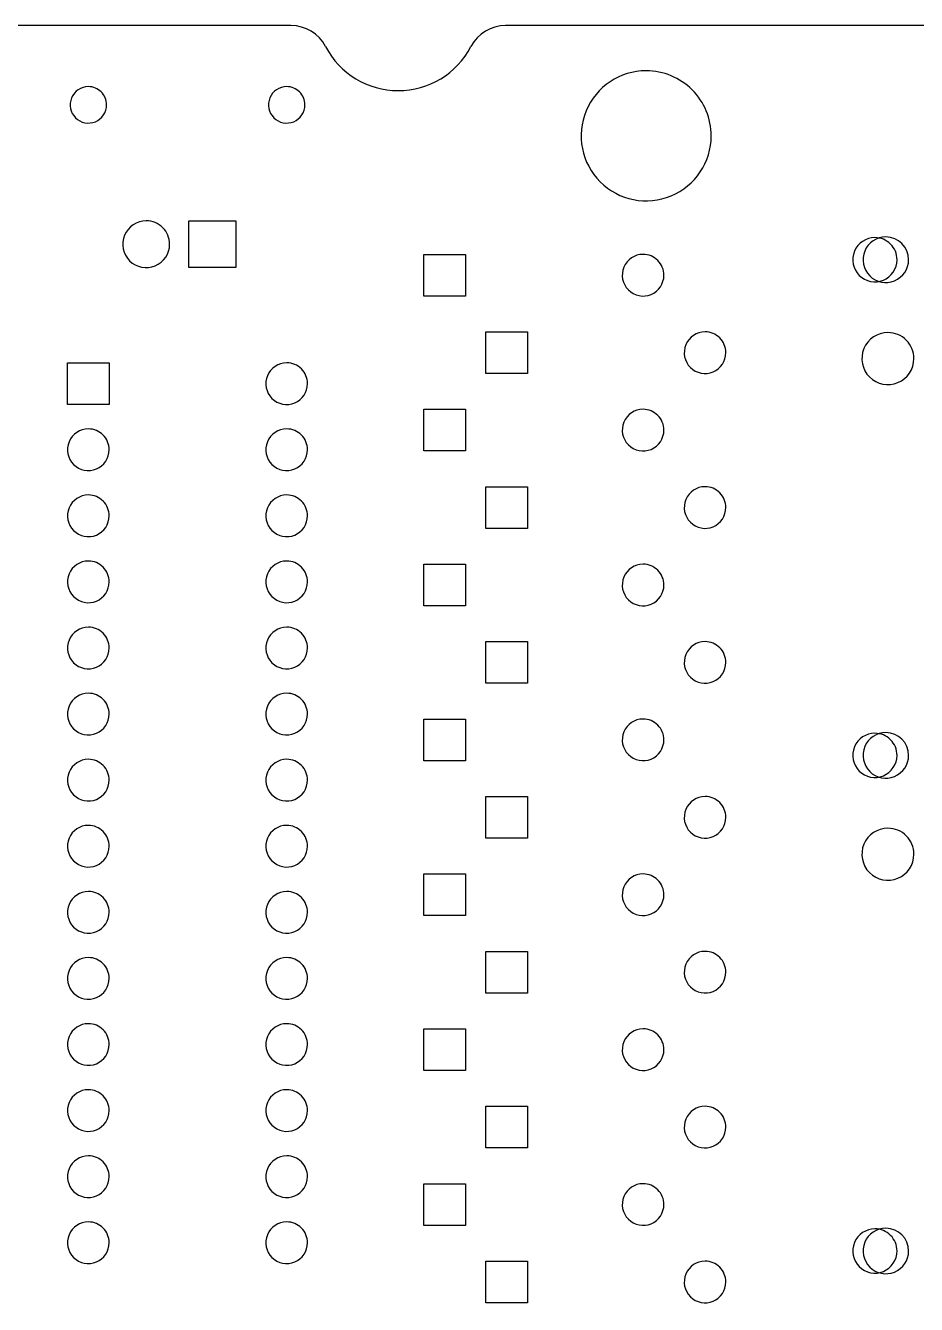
# Model space of a CAD drawing. Extents: x 2 to 288, y -137 to -43.
# Drawn here: x 145.07 to 179.3, y -91.86 to -42.71 of the extents above; entities that cross this region are included whole.
import ezdxf

# ---------------------------------------------------------------- set-up
doc = ezdxf.new("R2010")
doc.units = 0
doc.layers.get('0').update_dxf_attribs({"linetype": 'CONTINUOUS'})

msp = doc.modelspace()

# ---------------------------------------------------------------- linework, layer by layer
at = {"color": 7}
for points in [[(155.267301, -42.708601), (134.93854, -42.708601)], [(245.754681, -42.708601), (163.513502, -42.708601)]]:
    msp.add_lwpolyline(points, dxfattribs=at)
for points in [[(168.915537, -44.446149)], [(147.484297, -45.055522)], [(155.104287, -45.055522)], [(149.706798, -50.213332)], [(153.146794, -50.213332), (153.146794, -52.01333), (151.346796, -52.01333), (151.346796, -50.213332)], [(177.703037, -50.858645)], [(177.703037, -50.858645)], [(178.123036, -50.833645)], [(178.123036, -50.833645)], [(160.376479, -53.103955), (160.376479, -51.503957), (161.976477, -51.503957), (161.976477, -53.103955)], [(168.796468, -51.503957)], [(162.757728, -56.080516), (162.757728, -54.480518), (164.357726, -54.480518), (164.357726, -56.080516)], [(171.177717, -54.480518)], [(178.203036, -54.50864)], [(146.684298, -57.27114), (146.684298, -55.671142), (148.284296, -55.671142), (148.284296, -57.27114)], [(155.104287, -55.671142)], [(160.376479, -59.057077), (160.376479, -57.457079), (161.976477, -57.457079), (161.976477, -59.057077)], [(168.796468, -57.457079)], [(147.484297, -58.211139)], [(155.104287, -58.211139)], [(162.757728, -62.033638), (162.757728, -60.43364), (164.357726, -60.43364), (164.357726, -62.033638)], [(171.177717, -60.43364)], [(147.484297, -60.751135)], [(155.104287, -60.751135)], [(147.484297, -63.291132)], [(155.104287, -63.291132)], [(160.376479, -65.010199), (160.376479, -63.410201), (161.976477, -63.410201), (161.976477, -65.010199)], [(168.796468, -63.410201)], [(147.484297, -65.831129)], [(155.104287, -65.831129)], [(162.757728, -67.98676), (162.757728, -66.386762), (164.357726, -66.386762), (164.357726, -67.98676)], [(171.177717, -66.386762)], [(147.484297, -68.371125)], [(155.104287, -68.371125)], [(160.376479, -70.963321), (160.376479, -69.363323), (161.976477, -69.363323), (161.976477, -70.963321)], [(168.796468, -69.363323)], [(177.703037, -69.908635)], [(177.703037, -69.908635)], [(178.123036, -69.883635), (178.123036, -69.883635)], [(147.484297, -70.911122)], [(155.104287, -70.911122)], [(162.757728, -73.939882), (162.757728, -72.339884), (164.357726, -72.339884), (164.357726, -73.939882)], [(171.177717, -72.339884)], [(147.484297, -73.451118)], [(155.104287, -73.451118)], [(178.203036, -73.55863)], [(160.376479, -76.916443), (160.376479, -75.316445), (161.976477, -75.316445), (161.976477, -76.916443)], [(168.796468, -75.316445)], [(147.484297, -75.991115)], [(155.104287, -75.991115)], [(147.484297, -78.531112)], [(155.104287, -78.531112)], [(162.757728, -79.893004), (162.757728, -78.293006), (164.357726, -78.293006), (164.357726, -79.893004)], [(171.177717, -78.293006)], [(147.484297, -81.071108)], [(155.104287, -81.071108)], [(160.376479, -82.869565), (160.376479, -81.269567), (161.976477, -81.269567), (161.976477, -82.869565)], [(168.796468, -81.269567)], [(147.484297, -83.611105)], [(155.104287, -83.611105)], [(162.757728, -85.846126), (162.757728, -84.246128), (164.357726, -84.246128), (164.357726, -85.846126)], [(171.177717, -84.246128)], [(147.484297, -86.151101)], [(155.104287, -86.151101)], [(160.376479, -88.822687), (160.376479, -87.222689), (161.976477, -87.222689), (161.976477, -88.822687)], [(168.796468, -87.222689)], [(147.484297, -88.691098)], [(155.104287, -88.691098)], [(177.703037, -88.958626)], [(177.703037, -88.958626)], [(178.123036, -88.933626), (178.123036, -88.933626)], [(162.757728, -91.799248), (162.757728, -90.19925), (164.357726, -90.19925), (164.357726, -91.799248)], [(171.177717, -90.19925)]]:
    msp.add_lwpolyline(points, close=True, dxfattribs=at)
for points in [[(156.597362, -43.515037), (156.338893, -43.019404), (155.82628, -42.708599), (155.267301, -42.708601)], [(163.513502, -42.708633), (162.954535, -42.708631), (162.441932, -43.01943), (162.183469, -43.515052)], [(156.597333, -43.515052), (157.140069, -44.555904), (158.216546, -45.208625), (159.390401, -45.208625)], [(159.390401, -45.208625), (160.564256, -45.208625), (161.640733, -44.555905), (162.183469, -43.515053)], [(168.915537, -44.446149), (167.904382, -44.446149), (166.992793, -45.055254), (166.605841, -45.989438)], [(170.683301, -45.178381), (170.214461, -44.709541), (169.578577, -44.446149), (168.915537, -44.446149)], [(147.484297, -45.055522), (147.201174, -45.055522), (146.945929, -45.226072), (146.837582, -45.487643)], [(147.979271, -45.260547), (147.847996, -45.129272), (147.669949, -45.055522), (147.484297, -45.055522)], [(155.104287, -45.055522), (154.821164, -45.055522), (154.565919, -45.226072), (154.457572, -45.487643)], [(155.599261, -45.260547), (155.467986, -45.129272), (155.289938, -45.055522), (155.104287, -45.055522)], [(171.415533, -46.946146), (171.415533, -46.283105), (171.152142, -45.647222), (170.683301, -45.178381)], [(146.837582, -45.487643), (146.729236, -45.749215), (146.789125, -46.050297), (146.989323, -46.250495)], [(148.184296, -45.755521), (148.184296, -45.56987), (148.110547, -45.391823), (147.979271, -45.260547)], [(154.457572, -45.487643), (154.349226, -45.749215), (154.409115, -46.050297), (154.609313, -46.250495)], [(155.804286, -45.755521), (155.804286, -45.56987), (155.730536, -45.391823), (155.599261, -45.260547)], [(147.752175, -46.402236), (148.013747, -46.29389), (148.184296, -46.038645), (148.184296, -45.755521)], [(155.372165, -46.402236), (155.633737, -46.29389), (155.804286, -46.038645), (155.804286, -45.755521)], [(166.605841, -45.989438), (166.218889, -46.923623), (166.432778, -47.998916), (167.147772, -48.71391)], [(146.989323, -46.250495), (147.189521, -46.450694), (147.490604, -46.510583), (147.752175, -46.402236)], [(154.609313, -46.250495), (154.809511, -46.450694), (155.110593, -46.510583), (155.372165, -46.402236)], [(169.872244, -49.255842), (170.806429, -48.86889), (171.415533, -47.9573), (171.415533, -46.946146)], [(167.147772, -48.71391), (167.862766, -49.428904), (168.938059, -49.642794), (169.872244, -49.255842)], [(149.706798, -50.213332), (149.342783, -50.213332), (149.014611, -50.43261), (148.875308, -50.768917)], [(150.343194, -50.476936), (150.174411, -50.308153), (149.945493, -50.213332), (149.706798, -50.213332)], [(150.606797, -51.113331), (150.606797, -50.874637), (150.511976, -50.645718), (150.343194, -50.476936)], [(148.875308, -50.768917), (148.736005, -51.105223), (148.813005, -51.492329), (149.070403, -51.749726)], [(150.051213, -51.944822), (150.387519, -51.805519), (150.606797, -51.477347), (150.606797, -51.113331)], [(177.703037, -50.858645), (177.359244, -50.858645), (177.049304, -51.06574), (176.91774, -51.383363)], [(177.703037, -50.858645), (177.359244, -50.858645), (177.049304, -51.06574), (176.91774, -51.383363)], [(178.123036, -50.833645), (177.769132, -50.833645), (177.450076, -51.046831), (177.314643, -51.373796)], [(178.123036, -50.833645), (177.769132, -50.833645), (177.450076, -51.046831), (177.314643, -51.373796)], [(178.304077, -51.107603), (178.144671, -50.948198), (177.928471, -50.858645), (177.703037, -50.858645)], [(178.304077, -51.107603), (178.144671, -50.948198), (177.928471, -50.858645), (177.703037, -50.858645)], [(178.998035, -51.708643), (178.998035, -51.225395), (178.606285, -50.833645), (178.123036, -50.833645)], [(178.998035, -51.708643), (178.998035, -51.225395), (178.606285, -50.833645), (178.123036, -50.833645)], [(178.553036, -51.708643), (178.553036, -51.48321), (178.463483, -51.267009), (178.304077, -51.107603)], [(178.553036, -51.708643), (178.553036, -51.48321), (178.463483, -51.267009), (178.304077, -51.107603)], [(168.796468, -51.503957), (168.472898, -51.503957), (168.18119, -51.69887), (168.057365, -51.997809)], [(169.362152, -51.738271), (169.212124, -51.588242), (169.008641, -51.503957), (168.796468, -51.503957)], [(176.91774, -51.383363), (176.786177, -51.700986), (176.858899, -52.066585), (177.101997, -52.309683)], [(176.91774, -51.383363), (176.786177, -51.700986), (176.858899, -52.066585), (177.101997, -52.309683)], [(177.314643, -51.373796), (177.17921, -51.700761), (177.254071, -52.077113), (177.504319, -52.327361)], [(177.314643, -51.373796), (177.17921, -51.700761), (177.254071, -52.077113), (177.504319, -52.327361)], [(149.070403, -51.749726), (149.327801, -52.007124), (149.714906, -52.084124), (150.051213, -51.944822)], [(168.057365, -51.997809), (167.933541, -52.296748), (168.001985, -52.640842), (168.230783, -52.86964)], [(169.596467, -52.303956), (169.596467, -52.091783), (169.512181, -51.8883), (169.362152, -51.738271)], [(178.028317, -52.49394), (178.34594, -52.362376), (178.553036, -52.052436), (178.553036, -51.708643)], [(178.028317, -52.49394), (178.34594, -52.362376), (178.553036, -52.052436), (178.553036, -51.708643)], [(178.457884, -52.517037), (178.784849, -52.381604), (178.998035, -52.062547), (178.998035, -51.708643)], [(178.457884, -52.517037), (178.784849, -52.381604), (178.998035, -52.062547), (178.998035, -51.708643)], [(169.102614, -53.043058), (169.401553, -52.919234), (169.596467, -52.627525), (169.596467, -52.303956)], [(177.101997, -52.309683), (177.345095, -52.552781), (177.710695, -52.625504), (178.028317, -52.49394)], [(177.101997, -52.309683), (177.345095, -52.552781), (177.710695, -52.625504), (178.028317, -52.49394)], [(177.504319, -52.327361), (177.754567, -52.577609), (178.130919, -52.65247), (178.457884, -52.517037)], [(177.504319, -52.327361), (177.754567, -52.577609), (178.130919, -52.65247), (178.457884, -52.517037)], [(168.230783, -52.86964), (168.459581, -53.098438), (168.803675, -53.166883), (169.102614, -53.043058)], [(171.177717, -54.480518), (170.854147, -54.480518), (170.562439, -54.675431), (170.438614, -54.97437)], [(171.743401, -54.714832), (171.593372, -54.564803), (171.38989, -54.480518), (171.177717, -54.480518)], [(178.203036, -54.50864), (177.798575, -54.50864), (177.433939, -54.752282), (177.279158, -55.125955)], [(178.910142, -54.801533), (178.722606, -54.613996), (178.468252, -54.50864), (178.203036, -54.50864)], [(170.438614, -54.97437), (170.314789, -55.273309), (170.383234, -55.617403), (170.612032, -55.846201)], [(171.977716, -55.280517), (171.977716, -55.068344), (171.89343, -54.864861), (171.743401, -54.714832)], [(179.203035, -55.508638), (179.203035, -55.243422), (179.097678, -54.989069), (178.910142, -54.801533)], [(171.483863, -56.019619), (171.782802, -55.895795), (171.977716, -55.604086), (171.977716, -55.280517)], [(177.279158, -55.125955), (177.124377, -55.499629), (177.209933, -55.929747), (177.49593, -56.215744)], [(178.585719, -56.432517), (178.959393, -56.277736), (179.203035, -55.9131), (179.203035, -55.508638)], [(155.104287, -55.671142), (154.780718, -55.671142), (154.489009, -55.866056), (154.365184, -56.164995)], [(155.669972, -55.905456), (155.519943, -55.755427), (155.31646, -55.671142), (155.104287, -55.671142)], [(155.904286, -56.471141), (155.904286, -56.258968), (155.820001, -56.055485), (155.669972, -55.905456)], [(170.612032, -55.846201), (170.84083, -56.074999), (171.184924, -56.143444), (171.483863, -56.019619)], [(154.365184, -56.164995), (154.24136, -56.463934), (154.309804, -56.808028), (154.538602, -57.036826)], [(155.410433, -57.210244), (155.709373, -57.086419), (155.904286, -56.79471), (155.904286, -56.471141)], [(177.49593, -56.215744), (177.781928, -56.501742), (178.212045, -56.587297), (178.585719, -56.432517)], [(154.538602, -57.036826), (154.7674, -57.265624), (155.111494, -57.334068), (155.410433, -57.210244)], [(168.796468, -57.457079), (168.472898, -57.457079), (168.18119, -57.651992), (168.057365, -57.950931)], [(169.362152, -57.691393), (169.212124, -57.541364), (169.008641, -57.457079), (168.796468, -57.457079)], [(168.057365, -57.950931), (167.933541, -58.24987), (168.001985, -58.593964), (168.230783, -58.822762)], [(169.596467, -58.257078), (169.596467, -58.044905), (169.512181, -57.841422), (169.362152, -57.691393)], [(147.484297, -58.211139), (147.160728, -58.211139), (146.869019, -58.406052), (146.745195, -58.704991)], [(148.049982, -58.445453), (147.899953, -58.295424), (147.69647, -58.211139), (147.484297, -58.211139)], [(148.284296, -59.011138), (148.284296, -58.798965), (148.200011, -58.595482), (148.049982, -58.445453)], [(155.104287, -58.211139), (154.780718, -58.211139), (154.489009, -58.406052), (154.365184, -58.704991)], [(155.669972, -58.445453), (155.519943, -58.295424), (155.31646, -58.211139), (155.104287, -58.211139)], [(155.904286, -59.011138), (155.904286, -58.798965), (155.820001, -58.595482), (155.669972, -58.445453)], [(169.102614, -58.99618), (169.401553, -58.872356), (169.596467, -58.580647), (169.596467, -58.257078)], [(146.745195, -58.704991), (146.62137, -59.00393), (146.689814, -59.348024), (146.918613, -59.576822)], [(154.365184, -58.704991), (154.24136, -59.00393), (154.309804, -59.348024), (154.538602, -59.576822)], [(168.230783, -58.822762), (168.459581, -59.05156), (168.803675, -59.120005), (169.102614, -58.99618)], [(147.790444, -59.75024), (148.089383, -59.626416), (148.284296, -59.334707), (148.284296, -59.011138)], [(155.410433, -59.75024), (155.709373, -59.626416), (155.904286, -59.334707), (155.904286, -59.011138)], [(146.918613, -59.576822), (147.147411, -59.80562), (147.491504, -59.874065), (147.790444, -59.75024)], [(154.538602, -59.576822), (154.7674, -59.80562), (155.111494, -59.874065), (155.410433, -59.75024)], [(171.177717, -60.43364), (170.854147, -60.43364), (170.562439, -60.628553), (170.438614, -60.927492)], [(171.743401, -60.667954), (171.593372, -60.517925), (171.38989, -60.43364), (171.177717, -60.43364)], [(147.484297, -60.751135), (147.160728, -60.751135), (146.869019, -60.946049), (146.745195, -61.244988)], [(148.049982, -60.98545), (147.899953, -60.835421), (147.69647, -60.751135), (147.484297, -60.751135)], [(155.104287, -60.751135), (154.780718, -60.751135), (154.489009, -60.946049), (154.365184, -61.244988)], [(155.669972, -60.98545), (155.519943, -60.835421), (155.31646, -60.751135), (155.104287, -60.751135)], [(170.438614, -60.927492), (170.314789, -61.226431), (170.383234, -61.570525), (170.612032, -61.799323)], [(171.977716, -61.233639), (171.977716, -61.021466), (171.89343, -60.817983), (171.743401, -60.667954)], [(146.745195, -61.244988), (146.62137, -61.543927), (146.689814, -61.888021), (146.918613, -62.116819)], [(148.284296, -61.551134), (148.284296, -61.338961), (148.200011, -61.135479), (148.049982, -60.98545)], [(154.365184, -61.244988), (154.24136, -61.543927), (154.309804, -61.888021), (154.538602, -62.116819)], [(155.904286, -61.551134), (155.904286, -61.338961), (155.820001, -61.135479), (155.669972, -60.98545)], [(171.483863, -61.972741), (171.782802, -61.848917), (171.977716, -61.557208), (171.977716, -61.233639)], [(147.790444, -62.290237), (148.089383, -62.166412), (148.284296, -61.874704), (148.284296, -61.551134)], [(155.410433, -62.290237), (155.709373, -62.166412), (155.904286, -61.874704), (155.904286, -61.551134)], [(170.612032, -61.799323), (170.84083, -62.028121), (171.184924, -62.096566), (171.483863, -61.972741)], [(146.918613, -62.116819), (147.147411, -62.345617), (147.491504, -62.414062), (147.790444, -62.290237)], [(154.538602, -62.116819), (154.7674, -62.345617), (155.111494, -62.414062), (155.410433, -62.290237)], [(147.484297, -63.291132), (147.160728, -63.291132), (146.869019, -63.486045), (146.745195, -63.784985)], [(148.049982, -63.525446), (147.899953, -63.375417), (147.69647, -63.291132), (147.484297, -63.291132)], [(155.104287, -63.291132), (154.780718, -63.291132), (154.489009, -63.486045), (154.365184, -63.784985)], [(155.669972, -63.525446), (155.519943, -63.375417), (155.31646, -63.291132), (155.104287, -63.291132)], [(146.745195, -63.784985), (146.62137, -64.083924), (146.689814, -64.428017), (146.918613, -64.656816)], [(148.284296, -64.091131), (148.284296, -63.878958), (148.200011, -63.675475), (148.049982, -63.525446)], [(154.365184, -63.784985), (154.24136, -64.083924), (154.309804, -64.428017), (154.538602, -64.656816)], [(155.904286, -64.091131), (155.904286, -63.878958), (155.820001, -63.675475), (155.669972, -63.525446)], [(168.796468, -63.410201), (168.472898, -63.410201), (168.18119, -63.605114), (168.057365, -63.904053)], [(169.362152, -63.644515), (169.212124, -63.494486), (169.008641, -63.410201), (168.796468, -63.410201)], [(169.596467, -64.2102), (169.596467, -63.998027), (169.512181, -63.794544), (169.362152, -63.644515)], [(147.790444, -64.830234), (148.089383, -64.706409), (148.284296, -64.4147), (148.284296, -64.091131)], [(155.410433, -64.830234), (155.709373, -64.706409), (155.904286, -64.4147), (155.904286, -64.091131)], [(168.057365, -63.904053), (167.933541, -64.202993), (168.001985, -64.547086), (168.230783, -64.775884)], [(169.102614, -64.949302), (169.401553, -64.825478), (169.596467, -64.533769), (169.596467, -64.2102)], [(146.918613, -64.656816), (147.147411, -64.885614), (147.491504, -64.954058), (147.790444, -64.830234)], [(154.538602, -64.656816), (154.7674, -64.885614), (155.111494, -64.954058), (155.410433, -64.830234)], [(168.230783, -64.775884), (168.459581, -65.004683), (168.803675, -65.073127), (169.102614, -64.949302)], [(147.484297, -65.831129), (147.160728, -65.831129), (146.869019, -66.026042), (146.745195, -66.324981)], [(148.049982, -66.065443), (147.899953, -65.915414), (147.69647, -65.831129), (147.484297, -65.831129)], [(155.104287, -65.831129), (154.780718, -65.831129), (154.489009, -66.026042), (154.365184, -66.324981)], [(155.669972, -66.065443), (155.519943, -65.915414), (155.31646, -65.831129), (155.104287, -65.831129)], [(146.745195, -66.324981), (146.62137, -66.62392), (146.689814, -66.968014), (146.918613, -67.196812)], [(148.284296, -66.631128), (148.284296, -66.418955), (148.200011, -66.215472), (148.049982, -66.065443)], [(154.365184, -66.324981), (154.24136, -66.62392), (154.309804, -66.968014), (154.538602, -67.196812)], [(155.904286, -66.631128), (155.904286, -66.418955), (155.820001, -66.215472), (155.669972, -66.065443)], [(147.790444, -67.37023), (148.089383, -67.246406), (148.284296, -66.954697), (148.284296, -66.631128)], [(155.410433, -67.37023), (155.709373, -67.246406), (155.904286, -66.954697), (155.904286, -66.631128)], [(171.177717, -66.386762), (170.854147, -66.386762), (170.562439, -66.581675), (170.438614, -66.880614)], [(171.743401, -66.621076), (171.593372, -66.471047), (171.38989, -66.386762), (171.177717, -66.386762)], [(171.977716, -67.186761), (171.977716, -66.974588), (171.89343, -66.771105), (171.743401, -66.621076)], [(146.918613, -67.196812), (147.147411, -67.42561), (147.491504, -67.494055), (147.790444, -67.37023)], [(154.538602, -67.196812), (154.7674, -67.42561), (155.111494, -67.494055), (155.410433, -67.37023)], [(170.438614, -66.880614), (170.314789, -67.179554), (170.383234, -67.523647), (170.612032, -67.752445)], [(171.483863, -67.925863), (171.782802, -67.802039), (171.977716, -67.51033), (171.977716, -67.186761)], [(170.612032, -67.752445), (170.84083, -67.981244), (171.184924, -68.049688), (171.483863, -67.925863)], [(147.484297, -68.371125), (147.160728, -68.371125), (146.869019, -68.566039), (146.745195, -68.864978)], [(148.049982, -68.605439), (147.899953, -68.455411), (147.69647, -68.371125), (147.484297, -68.371125)], [(148.284296, -69.171124), (148.284296, -68.958951), (148.200011, -68.755468), (148.049982, -68.605439)], [(155.104287, -68.371125), (154.780718, -68.371125), (154.489009, -68.566039), (154.365184, -68.864978)], [(155.669972, -68.605439), (155.519943, -68.455411), (155.31646, -68.371125), (155.104287, -68.371125)], [(155.904286, -69.171124), (155.904286, -68.958951), (155.820001, -68.755468), (155.669972, -68.605439)], [(146.745195, -68.864978), (146.62137, -69.163917), (146.689814, -69.508011), (146.918613, -69.736809)], [(147.790444, -69.910227), (148.089383, -69.786402), (148.284296, -69.494693), (148.284296, -69.171124)], [(154.365184, -68.864978), (154.24136, -69.163917), (154.309804, -69.508011), (154.538602, -69.736809)], [(155.410433, -69.910227), (155.709373, -69.786402), (155.904286, -69.494693), (155.904286, -69.171124)], [(146.918613, -69.736809), (147.147411, -69.965607), (147.491504, -70.034051), (147.790444, -69.910227)], [(154.538602, -69.736809), (154.7674, -69.965607), (155.111494, -70.034051), (155.410433, -69.910227)], [(168.796468, -69.363323), (168.472898, -69.363323), (168.18119, -69.558236), (168.057365, -69.857175)], [(169.362152, -69.597637), (169.212124, -69.447608), (169.008641, -69.363323), (168.796468, -69.363323)], [(169.596467, -70.163322), (169.596467, -69.951149), (169.512181, -69.747666), (169.362152, -69.597637)], [(168.057365, -69.857175), (167.933541, -70.156115), (168.001985, -70.500208), (168.230783, -70.729006)], [(169.102614, -70.902424), (169.401553, -70.7786), (169.596467, -70.486891), (169.596467, -70.163322)], [(177.703037, -69.908635), (177.359244, -69.908635), (177.049304, -70.115731), (176.91774, -70.433354)], [(177.703037, -69.908635), (177.359244, -69.908635), (177.049304, -70.115731), (176.91774, -70.433354)], [(178.123036, -69.883635), (177.769132, -69.883635), (177.450076, -70.096822), (177.314643, -70.423786)], [(178.123036, -69.883635), (177.769132, -69.883635), (177.450076, -70.096822), (177.314643, -70.423786)], [(178.304077, -70.157594), (178.144671, -69.998188), (177.928471, -69.908635), (177.703037, -69.908635)], [(178.304077, -70.157594), (178.144671, -69.998188), (177.928471, -69.908635), (177.703037, -69.908635)], [(178.998035, -70.758634), (178.998035, -70.275385), (178.606285, -69.883635), (178.123036, -69.883635)], [(178.998035, -70.758634), (178.998035, -70.275385), (178.606285, -69.883635), (178.123036, -69.883635)], [(178.553036, -70.758634), (178.553036, -70.5332), (178.463483, -70.317), (178.304077, -70.157594)], [(178.553036, -70.758634), (178.553036, -70.5332), (178.463483, -70.317), (178.304077, -70.157594)], [(168.230783, -70.729006), (168.459581, -70.957805), (168.803675, -71.026249), (169.102614, -70.902424)], [(176.91774, -70.433354), (176.786177, -70.750976), (176.858899, -71.116576), (177.101997, -71.359674)], [(176.91774, -70.433354), (176.786177, -70.750976), (176.858899, -71.116576), (177.101997, -71.359674)], [(177.314643, -70.423786), (177.17921, -70.750751), (177.254071, -71.127104), (177.504319, -71.377352)], [(177.314643, -70.423786), (177.17921, -70.750751), (177.254071, -71.127104), (177.504319, -71.377352)], [(178.028317, -71.543931), (178.34594, -71.412367), (178.553036, -71.102426), (178.553036, -70.758634)], [(178.028317, -71.543931), (178.34594, -71.412367), (178.553036, -71.102426), (178.553036, -70.758634)], [(178.457884, -71.567028), (178.784849, -71.431594), (178.998035, -71.112538), (178.998035, -70.758634)], [(178.457884, -71.567028), (178.784849, -71.431594), (178.998035, -71.112538), (178.998035, -70.758634)], [(147.484297, -70.911122), (147.160728, -70.911122), (146.869019, -71.106035), (146.745195, -71.404974)], [(148.049982, -71.145436), (147.899953, -70.995407), (147.69647, -70.911122), (147.484297, -70.911122)], [(148.284296, -71.711121), (148.284296, -71.498948), (148.200011, -71.295465), (148.049982, -71.145436)], [(155.104287, -70.911122), (154.780718, -70.911122), (154.489009, -71.106035), (154.365184, -71.404974)], [(155.669972, -71.145436), (155.519943, -70.995407), (155.31646, -70.911122), (155.104287, -70.911122)], [(155.904286, -71.711121), (155.904286, -71.498948), (155.820001, -71.295465), (155.669972, -71.145436)], [(146.745195, -71.404974), (146.62137, -71.703914), (146.689814, -72.048007), (146.918613, -72.276805)], [(147.790444, -72.450223), (148.089383, -72.326399), (148.284296, -72.03469), (148.284296, -71.711121)], [(154.365184, -71.404974), (154.24136, -71.703914), (154.309804, -72.048007), (154.538602, -72.276805)], [(155.410433, -72.450223), (155.709373, -72.326399), (155.904286, -72.03469), (155.904286, -71.711121)], [(177.101997, -71.359674), (177.345095, -71.602772), (177.710695, -71.675494), (178.028317, -71.543931)], [(177.101997, -71.359674), (177.345095, -71.602772), (177.710695, -71.675494), (178.028317, -71.543931)], [(177.504319, -71.377352), (177.754567, -71.6276), (178.130919, -71.702461), (178.457884, -71.567028)], [(177.504319, -71.377352), (177.754567, -71.6276), (178.130919, -71.702461), (178.457884, -71.567028)], [(146.918613, -72.276805), (147.147411, -72.505603), (147.491504, -72.574048), (147.790444, -72.450223)], [(154.538602, -72.276805), (154.7674, -72.505603), (155.111494, -72.574048), (155.410433, -72.450223)], [(171.177717, -72.339884), (170.854147, -72.339884), (170.562439, -72.534797), (170.438614, -72.833736)], [(171.743401, -72.574198), (171.593372, -72.424169), (171.38989, -72.339884), (171.177717, -72.339884)], [(171.977716, -73.139883), (171.977716, -72.92771), (171.89343, -72.724227), (171.743401, -72.574198)], [(170.438614, -72.833736), (170.314789, -73.132676), (170.383234, -73.476769), (170.612032, -73.705568)], [(171.483863, -73.878985), (171.782802, -73.755161), (171.977716, -73.463452), (171.977716, -73.139883)], [(147.484297, -73.451118), (147.160728, -73.451118), (146.869019, -73.646032), (146.745195, -73.944971)], [(148.049982, -73.685433), (147.899953, -73.535404), (147.69647, -73.451118), (147.484297, -73.451118)], [(148.284296, -74.251117), (148.284296, -74.038944), (148.200011, -73.835462), (148.049982, -73.685433)], [(155.104287, -73.451118), (154.780718, -73.451118), (154.489009, -73.646032), (154.365184, -73.944971)], [(155.669972, -73.685433), (155.519943, -73.535404), (155.31646, -73.451118), (155.104287, -73.451118)], [(155.904286, -74.251117), (155.904286, -74.038944), (155.820001, -73.835462), (155.669972, -73.685433)], [(170.612032, -73.705568), (170.84083, -73.934366), (171.184924, -74.00281), (171.483863, -73.878985)], [(178.203036, -73.55863), (177.798575, -73.55863), (177.433939, -73.802272), (177.279158, -74.175946)], [(178.910142, -73.851523), (178.722606, -73.663987), (178.468252, -73.55863), (178.203036, -73.55863)], [(146.745195, -73.944971), (146.62137, -74.24391), (146.689814, -74.588004), (146.918613, -74.816802)], [(154.365184, -73.944971), (154.24136, -74.24391), (154.309804, -74.588004), (154.538602, -74.816802)], [(177.279158, -74.175946), (177.124377, -74.54962), (177.209933, -74.979737), (177.49593, -75.265735)], [(179.203035, -74.558629), (179.203035, -74.293413), (179.097678, -74.039059), (178.910142, -73.851523)], [(147.790444, -74.99022), (148.089383, -74.866395), (148.284296, -74.574687), (148.284296, -74.251117)], [(155.410433, -74.99022), (155.709373, -74.866395), (155.904286, -74.574687), (155.904286, -74.251117)], [(178.585719, -75.482507), (178.959393, -75.327726), (179.203035, -74.963091), (179.203035, -74.558629)], [(146.918613, -74.816802), (147.147411, -75.0456), (147.491504, -75.114045), (147.790444, -74.99022)], [(154.538602, -74.816802), (154.7674, -75.0456), (155.111494, -75.114045), (155.410433, -74.99022)], [(168.796468, -75.316445), (168.472898, -75.316445), (168.18119, -75.511358), (168.057365, -75.810298)], [(169.362152, -75.550759), (169.212124, -75.40073), (169.008641, -75.316445), (168.796468, -75.316445)], [(169.596467, -76.116444), (169.596467, -75.904271), (169.512181, -75.700788), (169.362152, -75.550759)], [(177.49593, -75.265735), (177.781928, -75.551732), (178.212045, -75.637288), (178.585719, -75.482507)], [(147.484297, -75.991115), (147.160728, -75.991115), (146.869019, -76.186029), (146.745195, -76.484968)], [(148.049982, -76.225429), (147.899953, -76.0754), (147.69647, -75.991115), (147.484297, -75.991115)], [(155.104287, -75.991115), (154.780718, -75.991115), (154.489009, -76.186029), (154.365184, -76.484968)], [(155.669972, -76.225429), (155.519943, -76.0754), (155.31646, -75.991115), (155.104287, -75.991115)], [(168.057365, -75.810298), (167.933541, -76.109237), (168.001985, -76.45333), (168.230783, -76.682129)], [(169.102614, -76.855546), (169.401553, -76.731722), (169.596467, -76.440013), (169.596467, -76.116444)], [(146.745195, -76.484968), (146.62137, -76.783907), (146.689814, -77.128001), (146.918613, -77.356799)], [(148.284296, -76.791114), (148.284296, -76.578941), (148.200011, -76.375458), (148.049982, -76.225429)], [(154.365184, -76.484968), (154.24136, -76.783907), (154.309804, -77.128001), (154.538602, -77.356799)], [(155.904286, -76.791114), (155.904286, -76.578941), (155.820001, -76.375458), (155.669972, -76.225429)], [(147.790444, -77.530217), (148.089383, -77.406392), (148.284296, -77.114683), (148.284296, -76.791114)], [(155.410433, -77.530217), (155.709373, -77.406392), (155.904286, -77.114683), (155.904286, -76.791114)], [(168.230783, -76.682129), (168.459581, -76.910927), (168.803675, -76.979371), (169.102614, -76.855546)], [(146.918613, -77.356799), (147.147411, -77.585597), (147.491504, -77.654041), (147.790444, -77.530217)], [(154.538602, -77.356799), (154.7674, -77.585597), (155.111494, -77.654041), (155.410433, -77.530217)], [(147.484297, -78.531112), (147.160728, -78.531112), (146.869019, -78.726025), (146.745195, -79.024964)], [(148.049982, -78.765426), (147.899953, -78.615397), (147.69647, -78.531112), (147.484297, -78.531112)], [(155.104287, -78.531112), (154.780718, -78.531112), (154.489009, -78.726025), (154.365184, -79.024964)], [(155.669972, -78.765426), (155.519943, -78.615397), (155.31646, -78.531112), (155.104287, -78.531112)], [(171.177717, -78.293006), (170.854147, -78.293006), (170.562439, -78.487919), (170.438614, -78.786859)], [(171.743401, -78.52732), (171.593372, -78.377291), (171.38989, -78.293006), (171.177717, -78.293006)], [(171.977716, -79.093005), (171.977716, -78.880832), (171.89343, -78.677349), (171.743401, -78.52732)], [(146.745195, -79.024964), (146.62137, -79.323903), (146.689814, -79.667997), (146.918613, -79.896795)], [(148.284296, -79.331111), (148.284296, -79.118938), (148.200011, -78.915455), (148.049982, -78.765426)], [(154.365184, -79.024964), (154.24136, -79.323903), (154.309804, -79.667997), (154.538602, -79.896795)], [(155.904286, -79.331111), (155.904286, -79.118938), (155.820001, -78.915455), (155.669972, -78.765426)], [(170.438614, -78.786859), (170.314789, -79.085798), (170.383234, -79.429891), (170.612032, -79.65869)], [(171.483863, -79.832108), (171.782802, -79.708283), (171.977716, -79.416574), (171.977716, -79.093005)], [(147.790444, -80.070213), (148.089383, -79.946389), (148.284296, -79.65468), (148.284296, -79.331111)], [(155.410433, -80.070213), (155.709373, -79.946389), (155.904286, -79.65468), (155.904286, -79.331111)], [(146.918613, -79.896795), (147.147411, -80.125593), (147.491504, -80.194038), (147.790444, -80.070213)], [(154.538602, -79.896795), (154.7674, -80.125593), (155.111494, -80.194038), (155.410433, -80.070213)], [(170.612032, -79.65869), (170.84083, -79.887488), (171.184924, -79.955932), (171.483863, -79.832108)], [(147.484297, -81.071108), (147.160728, -81.071108), (146.869019, -81.266022), (146.745195, -81.564961)], [(148.049982, -81.305423), (147.899953, -81.155394), (147.69647, -81.071108), (147.484297, -81.071108)], [(155.104287, -81.071108), (154.780718, -81.071108), (154.489009, -81.266022), (154.365184, -81.564961)], [(155.669972, -81.305423), (155.519943, -81.155394), (155.31646, -81.071108), (155.104287, -81.071108)], [(146.745195, -81.564961), (146.62137, -81.8639), (146.689814, -82.207994), (146.918613, -82.436792)], [(148.284296, -81.871107), (148.284296, -81.658934), (148.200011, -81.455451), (148.049982, -81.305423)], [(154.365184, -81.564961), (154.24136, -81.8639), (154.309804, -82.207994), (154.538602, -82.436792)], [(155.904286, -81.871107), (155.904286, -81.658934), (155.820001, -81.455451), (155.669972, -81.305423)], [(168.796468, -81.269567), (168.472898, -81.269567), (168.18119, -81.46448), (168.057365, -81.76342)], [(169.362152, -81.503881), (169.212124, -81.353852), (169.008641, -81.269567), (168.796468, -81.269567)], [(169.596467, -82.069566), (169.596467, -81.857393), (169.512181, -81.65391), (169.362152, -81.503881)], [(147.790444, -82.61021), (148.089383, -82.486385), (148.284296, -82.194677), (148.284296, -81.871107)], [(155.410433, -82.61021), (155.709373, -82.486385), (155.904286, -82.194677), (155.904286, -81.871107)], [(168.057365, -81.76342), (167.933541, -82.062359), (168.001985, -82.406452), (168.230783, -82.635251)], [(169.102614, -82.808669), (169.401553, -82.684844), (169.596467, -82.393135), (169.596467, -82.069566)], [(146.918613, -82.436792), (147.147411, -82.66559), (147.491504, -82.734034), (147.790444, -82.61021)], [(154.538602, -82.436792), (154.7674, -82.66559), (155.111494, -82.734034), (155.410433, -82.61021)], [(168.230783, -82.635251), (168.459581, -82.864049), (168.803675, -82.932493), (169.102614, -82.808669)], [(147.484297, -83.611105), (147.160728, -83.611105), (146.869019, -83.806018), (146.745195, -84.104957)], [(148.049982, -83.845419), (147.899953, -83.69539), (147.69647, -83.611105), (147.484297, -83.611105)], [(148.284296, -84.411104), (148.284296, -84.198931), (148.200011, -83.995448), (148.049982, -83.845419)], [(155.104287, -83.611105), (154.780718, -83.611105), (154.489009, -83.806018), (154.365184, -84.104957)], [(155.669972, -83.845419), (155.519943, -83.69539), (155.31646, -83.611105), (155.104287, -83.611105)], [(155.904286, -84.411104), (155.904286, -84.198931), (155.820001, -83.995448), (155.669972, -83.845419)], [(146.745195, -84.104957), (146.62137, -84.403897), (146.689814, -84.74799), (146.918613, -84.976788)], [(147.790444, -85.150206), (148.089383, -85.026382), (148.284296, -84.734673), (148.284296, -84.411104)], [(154.365184, -84.104957), (154.24136, -84.403897), (154.309804, -84.74799), (154.538602, -84.976788)], [(155.410433, -85.150206), (155.709373, -85.026382), (155.904286, -84.734673), (155.904286, -84.411104)], [(171.177717, -84.246128), (170.854147, -84.246128), (170.562439, -84.441041), (170.438614, -84.739981)], [(171.743401, -84.480442), (171.593372, -84.330413), (171.38989, -84.246128), (171.177717, -84.246128)], [(171.977716, -85.046127), (171.977716, -84.833954), (171.89343, -84.630471), (171.743401, -84.480442)], [(146.918613, -84.976788), (147.147411, -85.205587), (147.491504, -85.274031), (147.790444, -85.150206)], [(154.538602, -84.976788), (154.7674, -85.205587), (155.111494, -85.274031), (155.410433, -85.150206)], [(170.438614, -84.739981), (170.314789, -85.03892), (170.383234, -85.383014), (170.612032, -85.611812)], [(171.483863, -85.78523), (171.782802, -85.661405), (171.977716, -85.369696), (171.977716, -85.046127)], [(170.612032, -85.611812), (170.84083, -85.84061), (171.184924, -85.909054), (171.483863, -85.78523)], [(147.484297, -86.151101), (147.160728, -86.151101), (146.869019, -86.346015), (146.745195, -86.644954)], [(148.049982, -86.385416), (147.899953, -86.235387), (147.69647, -86.151101), (147.484297, -86.151101)], [(148.284296, -86.9511), (148.284296, -86.738927), (148.200011, -86.535445), (148.049982, -86.385416)], [(155.104287, -86.151101), (154.780718, -86.151101), (154.489009, -86.346015), (154.365184, -86.644954)], [(155.669972, -86.385416), (155.519943, -86.235387), (155.31646, -86.151101), (155.104287, -86.151101)], [(155.904286, -86.9511), (155.904286, -86.738927), (155.820001, -86.535445), (155.669972, -86.385416)], [(146.745195, -86.644954), (146.62137, -86.943893), (146.689814, -87.287987), (146.918613, -87.516785)], [(147.790444, -87.690203), (148.089383, -87.566378), (148.284296, -87.27467), (148.284296, -86.9511)], [(154.365184, -86.644954), (154.24136, -86.943893), (154.309804, -87.287987), (154.538602, -87.516785)], [(155.410433, -87.690203), (155.709373, -87.566378), (155.904286, -87.27467), (155.904286, -86.9511)], [(168.796468, -87.222689), (168.472898, -87.222689), (168.18119, -87.417603), (168.057365, -87.716542)], [(169.362152, -87.457003), (169.212124, -87.306974), (169.008641, -87.222689), (168.796468, -87.222689)], [(169.596467, -88.022688), (169.596467, -87.810515), (169.512181, -87.607032), (169.362152, -87.457003)], [(146.918613, -87.516785), (147.147411, -87.745583), (147.491504, -87.814028), (147.790444, -87.690203)], [(154.538602, -87.516785), (154.7674, -87.745583), (155.111494, -87.814028), (155.410433, -87.690203)], [(168.057365, -87.716542), (167.933541, -88.015481), (168.001985, -88.359575), (168.230783, -88.588373)], [(169.102614, -88.761791), (169.401553, -88.637966), (169.596467, -88.346257), (169.596467, -88.022688)], [(147.484297, -88.691098), (147.160728, -88.691098), (146.869019, -88.886012), (146.745195, -89.184951)], [(148.049982, -88.925412), (147.899953, -88.775383), (147.69647, -88.691098), (147.484297, -88.691098)], [(148.284296, -89.491097), (148.284296, -89.278924), (148.200011, -89.075441), (148.049982, -88.925412)], [(155.104287, -88.691098), (154.780718, -88.691098), (154.489009, -88.886012), (154.365184, -89.184951)], [(155.669972, -88.925412), (155.519943, -88.775383), (155.31646, -88.691098), (155.104287, -88.691098)], [(155.904286, -89.491097), (155.904286, -89.278924), (155.820001, -89.075441), (155.669972, -88.925412)], [(168.230783, -88.588373), (168.459581, -88.817171), (168.803675, -88.885615), (169.102614, -88.761791)], [(177.703037, -88.958626), (177.359244, -88.958626), (177.049304, -89.165721), (176.91774, -89.483344)], [(177.703037, -88.958626), (177.359244, -88.958626), (177.049304, -89.165721), (176.91774, -89.483344)], [(178.123036, -88.933626), (177.769132, -88.933626), (177.450076, -89.146812), (177.314643, -89.473777)], [(178.123036, -88.933626), (177.769132, -88.933626), (177.450076, -89.146812), (177.314643, -89.473777)], [(178.304077, -89.207585), (178.144671, -89.048179), (177.928471, -88.958626), (177.703037, -88.958626)], [(178.304077, -89.207585), (178.144671, -89.048179), (177.928471, -88.958626), (177.703037, -88.958626)], [(178.998035, -89.808625), (178.998035, -89.325376), (178.606285, -88.933626), (178.123036, -88.933626)], [(178.998035, -89.808625), (178.998035, -89.325376), (178.606285, -88.933626), (178.123036, -88.933626)], [(146.745195, -89.184951), (146.62137, -89.48389), (146.689814, -89.827984), (146.918613, -90.056782)], [(154.365184, -89.184951), (154.24136, -89.48389), (154.309804, -89.827984), (154.538602, -90.056782)], [(178.553036, -89.808625), (178.553036, -89.583191), (178.463483, -89.36699), (178.304077, -89.207585)], [(178.553036, -89.808625), (178.553036, -89.583191), (178.463483, -89.36699), (178.304077, -89.207585)], [(147.790444, -90.2302), (148.089383, -90.106375), (148.284296, -89.814666), (148.284296, -89.491097)], [(155.410433, -90.2302), (155.709373, -90.106375), (155.904286, -89.814666), (155.904286, -89.491097)], [(176.91774, -89.483344), (176.786177, -89.800967), (176.858899, -90.166567), (177.101997, -90.409665)], [(176.91774, -89.483344), (176.786177, -89.800967), (176.858899, -90.166567), (177.101997, -90.409665)], [(177.314643, -89.473777), (177.17921, -89.800742), (177.254071, -90.177094), (177.504319, -90.427342)], [(177.314643, -89.473777), (177.17921, -89.800742), (177.254071, -90.177094), (177.504319, -90.427342)], [(178.028317, -90.593921), (178.34594, -90.462357), (178.553036, -90.152417), (178.553036, -89.808625)], [(178.028317, -90.593921), (178.34594, -90.462357), (178.553036, -90.152417), (178.553036, -89.808625)], [(178.457884, -90.617018), (178.784849, -90.481585), (178.998035, -90.162529), (178.998035, -89.808625)], [(178.457884, -90.617018), (178.784849, -90.481585), (178.998035, -90.162529), (178.998035, -89.808625)], [(146.918613, -90.056782), (147.147411, -90.28558), (147.491504, -90.354024), (147.790444, -90.2302)], [(154.538602, -90.056782), (154.7674, -90.28558), (155.111494, -90.354024), (155.410433, -90.2302)], [(171.177717, -90.19925), (170.854147, -90.19925), (170.562439, -90.394164), (170.438614, -90.693103)], [(171.743401, -90.433564), (171.593372, -90.283535), (171.38989, -90.19925), (171.177717, -90.19925)], [(171.977716, -90.999249), (171.977716, -90.787076), (171.89343, -90.583593), (171.743401, -90.433564)], [(177.101997, -90.409665), (177.345095, -90.652763), (177.710695, -90.725485), (178.028317, -90.593921)], [(177.101997, -90.409665), (177.345095, -90.652763), (177.710695, -90.725485), (178.028317, -90.593921)], [(177.504319, -90.427342), (177.754567, -90.67759), (178.130919, -90.752451), (178.457884, -90.617018)], [(177.504319, -90.427342), (177.754567, -90.67759), (178.130919, -90.752451), (178.457884, -90.617018)], [(170.438614, -90.693103), (170.314789, -90.992042), (170.383234, -91.336136), (170.612032, -91.564934)], [(171.483863, -91.738352), (171.782802, -91.614527), (171.977716, -91.322818), (171.977716, -90.999249)], [(170.612032, -91.564934), (170.84083, -91.793732), (171.184924, -91.862176), (171.483863, -91.738352)]]:
    msp.add_open_spline(points, degree=3, dxfattribs=at)

doc.saveas('drawing.dxf')
